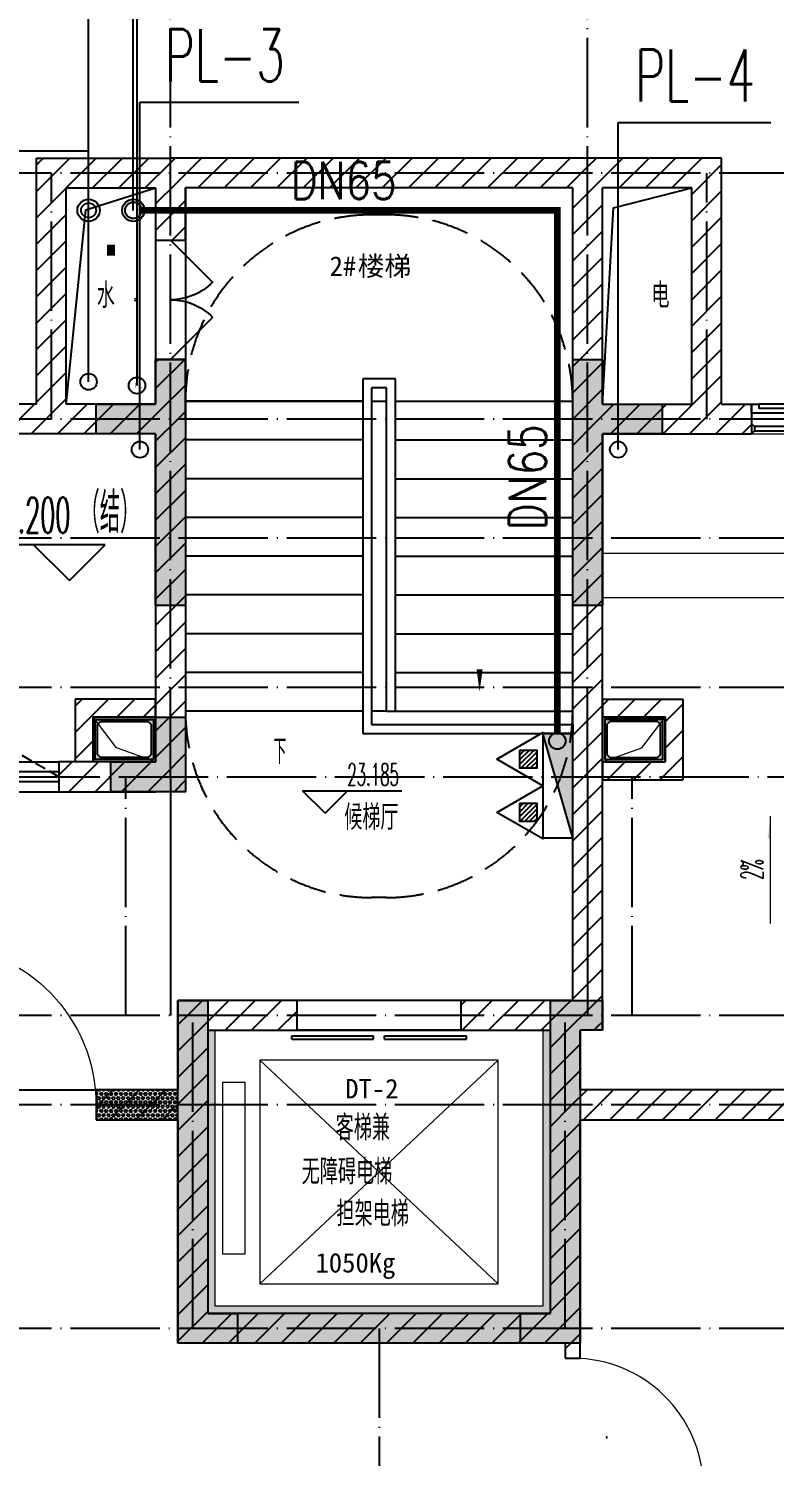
# Model space of a CAD drawing. Extents: x 27938 to 1507990, y 110129 to 923079.
# Drawn here: x 863063 to 868071, y 288152 to 297730 of the extents above; entities that cross this region are included whole.
import ezdxf

# ---------------------------------------------------------------- set-up
doc = ezdxf.new("R2010")
doc.units = 0
doc.header["$LTSCALE"] = 1000
doc.header["$MEASUREMENT"] = 0
doc.linetypes.add('DASH', pattern=[0.35, 0.25, -0.1])
doc.linetypes.add('DOTE', pattern=[2.42, 2, -0.2, 0.02, -0.2])
for name, color, linetype in [('----建筑底图', 8, 'Continuous'), ('3-栏杆1', 135, 'Continuous'), ('COLU', 7, 'Continuous'), ('COLUMN', 9, 'Continuous'), ('DIM_ELEV', 3, 'Continuous'), ('DIM_SYMB', 3, 'Continuous'), ('DIM_不分区消火栓', 1, 'Continuous'), ('DIM_管井排水', 5, 'Continuous'), ('DIM_给水', 3, 'Continuous'), ('DIM_餐饮排水', 31, 'Continuous'), ('DOTE', 1, 'Continuous'), ('EQUIP_消火栓', 7, 'Continuous'), ('EQUIP_消防', 7, 'Continuous'), ('LVTRY', 6, 'Continuous'), ('PIPE-不分区消火栓', 1, 'TG_X'), ('PIPE-不分区给水', 3, 'J'), ('PUB_HATCH', 8, 'Continuous'), ('PUB_TEXT', 4, 'Continuous'), ('S-砼墙填充', 251, 'Continuous'), ('STAIR', 2, 'Continuous'), ('TEXT_不分区消火栓', 7, 'Continuous'), ('VPIPE-不分区消火栓', 1, 'Continuous'), ('VPIPE-废水', 31, 'Continuous'), ('VPIPE-消防', 1, 'X1'), ('VPIPE-管井排水', 210, 'GF'), ('VPIPE-给水', 3, 'J1'), ('VPIPE-给水中', 72, 'J2'), ('VPIPE-餐饮排水', 41, 'P'), ('WALL', 9, 'Continuous'), ('WINDOW', 4, 'Continuous'), ('WINDOW_TEXT', 7, 'Continuous'), ('保温', 6, 'Continuous'), ('看线', 251, 'Continuous'), ('铝合金', 144, 'Continuous')]:
    doc.layers.add(name, color=color, linetype=linetype)
for name, color, linetype, lineweight in [('3.5方案汇报，与郭总、侯月琴确定户型_t8$0$STAIR', 2, 'Continuous', 18), ('填充', 251, 'Continuous', 5), ('平面-排水沟', 86, 'Continuous', 15), ('平面-看线', 45, 'Continuous', 15), ('立面-洞口示意', 152, 'Continuous', 13)]:
    doc.layers.add(name, color=color, linetype=linetype, lineweight=lineweight)
doc.styles.add('_TCH_DIM', font='SIMPLEX.shx', dxfattribs={"width": 0.7, "bigfont": 'GBCBIG.shx'})
doc.styles.add('_TCH_WINDOW', font='SIMPLEX.shx', dxfattribs={"width": 0.7, "height": 3.5, "bigfont": 'GBCBIG.shx'})
doc.styles.add('_TWT_PIPEDN', font='SIMPLEX', dxfattribs={"width": 0.8, "height": 3.5, "bigfont": 'HZTXT'})
doc.styles.add('_TWT_SERIAL', font='SIMPLEX', dxfattribs={"width": 0.8, "height": 3.5, "bigfont": 'HZTXT'})
doc.styles.get("Standard").update_dxf_attribs({"font": 'gbenor.shx', "bigfont": 'gbcbig.shx'})
doc.styles.add('TG_LINETYPE', font='SIMPLEX', dxfattribs={"width": 0.8, "height": 3, "bigfont": 'HZTXT'})
doc.styles.add('黑体', font='simhei.ttf')
doc.linetypes.add('GF', pattern='A,3,-0.2,["GF",Standard,S=0.25,R=0,X=-0.1,Y=-0.115],-0.35', length=3.55)
doc.linetypes.add('J', pattern='A,3,-0.2,["J",Standard,S=0.25,R=0,X=-0.1,Y=-0.115],-0.2', length=3.4)
doc.linetypes.add('J1', pattern='A,3,-0.2,["J1",Standard,S=0.25,R=0,X=-0.1,Y=-0.115],-0.35', length=3.55)
doc.linetypes.add('J2', pattern='A,3,-0.2,["J2",Standard,S=0.25,R=0,X=-0.1,Y=-0.115],-0.35', length=3.55)
doc.linetypes.add('P', pattern='A,3,-0.2,["P",Standard,S=0.25,R=0,X=-0.1,Y=-0.115],-0.2', length=3.4)
doc.linetypes.add('TG_X', pattern='A,2,-0.229,["X",TG_LINETYPE,S=0.1,R=0,X=-0.229,Y=-0.15],0', length=2.229)
doc.linetypes.add('X1', pattern='A,3,-0.2,["X1",Standard,S=0.25,R=0,X=-0.1,Y=-0.115],-0.35', length=3.55)
pattern_1 = [(90, (0, 0), (-16.49778, 1e-15), [9.525, -19.05]), (210, (0, 0), (8.24889, -14.2874966), [9.525, -19.05]), (150, (6e-16, 9.525), (-8.24889, -14.2874966), [9.525, -19.05])]
pattern_2 = [(45, (0, 89.76), (-88.38838, 88.38838), [])]

# ---------------------------------------------------------------- blocks, each defined once
blk = doc.blocks.new('GDGDGRD')
at = {"layer": 'PUB_HATCH'}
for points in [[(431616.6, 297415.4), (431616.6, 296265.4), (431816.6, 296265.4), (431816.6, 297915.4), (431616.6, 297915.4), (431616.6, 297615.4), (431216.6, 297615.4), (431216.6, 297415.4)], [(434616.6, 297415.4), (435016.6, 297415.4), (435016.6, 297615.4), (434616.6, 297615.4), (434616.6, 297915.4), (434416.6, 297915.4), (434416.6, 296265.4), (434616.6, 296265.4)], [(431966.6, 293615.4), (431616.6, 293615.4), (431616.6, 293415.4), (431766.6, 293415.4), (431766.6, 291315.4), (432166.6, 291315.4), (432166.6, 291515.4), (431966.6, 291515.4)], [(434266.6, 293615.4), (434266.6, 291515.4), (434066.6, 291515.4), (434066.6, 291315.4), (434466.6, 291315.4), (434466.6, 293415.4), (434466.6, 293415.4), (434466.6, 293615.4)]]:
    blk.add_hatch(color=256, dxfattribs=at).paths.add_polyline_path(points)
at = {"layer": 'S-砼墙填充'}
h = blk.add_hatch(color=256, dxfattribs=at)
h.dxf.hatch_style = 1
h.paths.add_polyline_path([(434916.6, 295015.6), (434916.6, 295215.6), (434616.6, 295215.6), (434616.6, 295515.6), (434416.6, 295515.6), (434416.6, 295015.6)])
at = {"layer": 'COLU', "color": 6}
blk.add_lwpolyline([(434916.6, 295015.6), (434916.6, 295215.6), (434616.6, 295215.6), (434616.6, 295515.6), (434416.6, 295515.6), (434416.6, 295015.6)], close=True, dxfattribs=at)
at = {"layer": 'COLUMN', "color": 6}
for p, q in [((431816.6, 297915.4), (431616.6, 297915.4)), ((431616.6, 297915.4), (431616.6, 297615.4)), ((431816.6, 296265.4), (431816.6, 297915.4)), ((434616.6, 297915.4), (434416.6, 297915.4)), ((434416.6, 297915.4), (434416.6, 296265.4)), ((434616.6, 297615.4), (434616.6, 297915.4)), ((431616.6, 297615.4), (431216.6, 297615.4)), ((431216.6, 297615.4), (431216.6, 297415.4)), ((435016.6, 297615.4), (434616.6, 297615.4)), ((435016.6, 297415.4), (435016.6, 297615.4)), ((431216.6, 297415.4), (431616.6, 297415.4)), ((431616.6, 297415.4), (431616.6, 296265.4)), ((434616.6, 297415.4), (435016.6, 297415.4)), ((434616.6, 296265.4), (434616.6, 297415.4)), ((431616.6, 296265.4), (431816.6, 296265.4)), ((434416.6, 296265.4), (434616.6, 296265.4)), ((431966.6, 293615.4), (431616.6, 293615.4)), ((431616.6, 293615.4), (431616.6, 293415.4)), ((431966.6, 291515.4), (431966.6, 293615.4)), ((434266.6, 293615.4), (434266.6, 291515.4)), ((434466.6, 293615.4), (434266.6, 293615.4)), ((434466.6, 293415.4), (434466.6, 293615.4)), ((431616.6, 293415.4), (431766.6, 293415.4)), ((431766.6, 293415.4), (431766.6, 291315.4)), ((434466.6, 291315.4), (434466.6, 293415.4)), ((434466.6, 293415.4), (434466.6, 293415.4)), ((432166.6, 291515.4), (431966.6, 291515.4)), ((432166.6, 291315.4), (432166.6, 291515.4)), ((434266.6, 291515.4), (434066.6, 291515.4)), ((434066.6, 291515.4), (434066.6, 291315.4)), ((431766.6, 291315.4), (432166.6, 291315.4)), ((434066.6, 291315.4), (434466.6, 291315.4))]:
    blk.add_line(p, q, dxfattribs=at)
blk = doc.blocks.new('VXVXVXDVXDVXVDX')
at = {"layer": '保温', "linetype": 'Continuous', "ltscale": 10}
h = blk.add_hatch(dxfattribs=at)
h.set_pattern_fill('HEX', color=251, scale=10, angle=90, style=0)
h.set_pattern_definition(pattern_1)
h.paths.add_polyline_path([(435016.6, 292815.4), (435016.6, 293015.4), (434466.6, 293015.4), (434466.6, 292815.4)])
h = blk.add_hatch(dxfattribs=at)
h.set_pattern_fill('HEX', color=251, scale=10, angle=90, style=0)
h.set_pattern_definition(pattern_1)
h.paths.add_polyline_path([(434066.6, 291315.4), (434066.6, 291515.4), (432166.6, 291515.4), (432166.6, 291315.4)])
blk = doc.blocks.new('$TwtSys$00000434')
for p, q in [((-0.5, 0.5), (-0.5, -0.5)), ((-0.5, -0.5), (0.5, 0.5)), ((0.5, 0.5), (-0.5, 0.5)), ((0.5, -0.5), (0.5, 0.5)), ((-0.5, -0.5), (0.5, -0.5))]:
    blk.add_line(p, q)
blk.add_solid([(0.5, -0.5), (0.5, 0.5), (-0.5, -0.5)])
blk = doc.blocks.new('$TwtSys$00000546')
h = blk.add_hatch()
h.set_pattern_fill('ANSI31', color=1, scale=200, style=0)
h.set_pattern_definition([(45, (-38543.802, -6670.83), (-17.67767, 17.67767), [])])
h.paths.add_polyline_path([(-65, 174), (65, 174), (65, 44), (-65, 44)])
at = {"color": 1}
for points in [[(0, 344), (-198, 0), (198, 0)], [(-65, 174), (65, 174), (65, 44), (-65, 44)]]:
    blk.add_lwpolyline(points, close=True, dxfattribs=at)
blk = doc.blocks.new('A$C1BAD4CCC')
at = {"layer": 'PUB_HATCH'}
blk.add_hatch(color=256, dxfattribs=at).paths.add_polyline_path([(15, -15), (15, -285), (155, -285), (155, -270), (50, -270), (30, -250), (30, -50), (50, -30), (370, -30), (390, -50), (390, -250), (370, -270), (265, -270), (265, -285), (405, -285), (405, -15)])
at = {"layer": 'LVTRY', "color": 1}
for p, q in [((155, -270), (155, -285)), ((265, -270), (265, -285))]:
    blk.add_line(p, q, dxfattribs=at)
for points in [[(420, 0), (0, 0), (0, -300), (420, -300)], [(405, -15), (15, -15), (15, -285), (405, -285)], [(50, -270), (370, -270), (390, -250), (390, -50), (370, -30), (50, -30), (30, -50), (30, -250), (50, -270)]]:
    blk.add_lwpolyline(points, close=True, dxfattribs=at)
at = {"layer": '立面-洞口示意'}
blk.add_lwpolyline([(420, 0), (156.4, -93.9), (0, -300)], dxfattribs=at)
blk = doc.blocks.new('$DorLib2D$00000001')
at = {"color": 0}
for p, q in [((0.45, 0.975), (0.5, 0.975)), ((0.45, 0), (0.45, 0.975)), ((0.5, 0), (0.5, 0.975)), ((0.5, 0), (0.45, 0))]:
    blk.add_line(p, q, dxfattribs=at)
at = {"color": 0, "lineweight": 13}
blk.add_arc((0.475, 0), 0.975, 91.46928, 180, dxfattribs=at)
blk = doc.blocks.new('$WINLIB2D$00000001')
at = {"color": 0}
for points in [[(-0.5, 0.5), (-0.5, -0.5)], [(-0.5, 0.5), (0.5, 0.5)], [(0.5, -0.5), (0.5, 0.5)], [(0.5, 0.167), (-0.5, 0.167)], [(0.5, -0.167), (-0.5, -0.167)], [(-0.5, -0.5), (0.5, -0.5)]]:
    blk.add_lwpolyline(points, dxfattribs=at)
blk = doc.blocks.new('$DORLIB2D$00000127')
at = {"color": 0}
for points in [[(-0.5333, 0.7949), (-0.5333, 0.6904)], [(-0.0333, 0.7949), (-0.5333, 0.7949)], [(-0.0333, 0.7949), (-0.0333, 0.6904)], [(0.5333, 0.7949), (0.0333, 0.7949)], [(0.0333, 0.7949), (0.0333, 0.6904)], [(0.5333, 0.7949), (0.5333, 0.6904)], [(-0.0333, 0.6904), (-0.5333, 0.6904)], [(0.5333, 0.6904), (0.0333, 0.6904)], [(0.5, 0.5), (-0.5, 0.5)]]:
    blk.add_lwpolyline(points, dxfattribs=at)
blk = doc.blocks.new('$DorLib2D$00000116')
at = {"color": 0}
for p, q in [((-0.5, 0), (-0.146, 0.354)), ((0.5, 0), (0.146, 0.354))]:
    blk.add_line(p, q, dxfattribs=at)
for centre, start, end in [((-0.5, 0), 0, 45), ((0.5, 0), 135, 180)]:
    blk.add_arc(centre, 0.5, start, end, dxfattribs=at)
blk = doc.blocks.new('A$C1B43746D')
at = {"layer": 'PUB_HATCH'}
h = blk.add_hatch(dxfattribs=at)
h.set_pattern_fill('普通砖', color=256, scale=50, style=0)
h.set_pattern_definition(pattern_2)
h.paths.add_polyline_path([(49502.5, -16549.8), (49702.5, -16749.8), (50302.5, -16749.8), (50402.5, -16683.1), (50402.5, -16549.8)])
h = blk.add_hatch(dxfattribs=at)
h.set_pattern_fill('普通砖', color=256, scale=50, style=0)
h.set_pattern_definition(pattern_2)
h.paths.add_polyline_path([(49602.5, -18266.5), (49702.5, -18199.8), (49702.5, -16749.8), (49502.5, -16549.8), (49502.5, -18199.8)])
h = blk.add_hatch(dxfattribs=at)
h.set_pattern_fill('普通砖', color=256, scale=50, style=0)
h.set_pattern_definition(pattern_2)
h.paths.add_polyline_path([(53202.5, -16683.1), (53202.5, -16549.8), (50402.5, -16549.8), (50402.5, -16683.1), (50502.5, -16749.8), (53102.5, -16749.8)])
h = blk.add_hatch(dxfattribs=at)
h.set_pattern_fill('普通砖', color=256, scale=50, style=0)
h.set_pattern_definition(pattern_2)
h.paths.add_polyline_path([(53902.5, -16749.8), (54102.5, -16549.8), (53202.5, -16549.8), (53202.5, -16683.1), (53302.5, -16749.8)])
h = blk.add_hatch(dxfattribs=at)
h.set_pattern_fill('普通砖', color=256, scale=50, style=0)
h.set_pattern_definition(pattern_2)
h.paths.add_polyline_path([(54002.5, -18266.5), (54102.5, -18199.8), (54102.5, -16549.8), (53902.5, -16749.8), (53902.5, -18199.8)])
h = blk.add_hatch(dxfattribs=at)
h.set_pattern_fill('普通砖', color=256, scale=50, style=0)
h.set_pattern_definition(pattern_2)
h.paths.add_polyline_path([(50302.5, -16749.8), (50302.5, -17099.6), (50502.5, -17099.6), (50502.5, -16749.8), (50402.5, -16683.1)])
h = blk.add_hatch(dxfattribs=at)
h.set_pattern_fill('普通砖', color=256, scale=50, style=0)
h.set_pattern_definition(pattern_2)
h.paths.add_polyline_path([(53235.8, -18299.8), (53302.5, -18199.8), (53302.5, -16749.8), (53202.5, -16683.1), (53102.5, -16749.8), (53102.5, -18299.8)])
h = blk.add_hatch(dxfattribs=at)
h.set_pattern_fill('普通砖', color=256, scale=50, style=0)
h.set_pattern_definition(pattern_2)
h.paths.add_polyline_path([(50502.5, -18299.8), (50502.5, -17899.6), (50302.5, -17899.6), (50302.5, -18199.8), (50369.1, -18299.8)])
h = blk.add_hatch(dxfattribs=at)
h.set_pattern_fill('普通砖', color=256, scale=50, style=0)
h.set_pattern_definition(pattern_2)
h.paths.add_polyline_path([(49602.5, -18266.5), (49502.5, -18199.8), (49302.5, -18199.8), (49302.5, -18399.8), (49602.5, -18399.8)])
h = blk.add_hatch(dxfattribs=at)
h.set_pattern_fill('普通砖', color=256, scale=50, style=0)
h.set_pattern_definition(pattern_2)
h.paths.add_polyline_path([(50369.1, -18299.8), (50302.5, -18199.8), (49702.5, -18199.8), (49602.5, -18266.5), (49602.5, -18399.8), (50302.5, -18399.8)])
h = blk.add_hatch(dxfattribs=at)
h.set_pattern_fill('普通砖', color=256, scale=50, style=0)
h.set_pattern_definition(pattern_2)
h.paths.add_polyline_path([(53235.8, -18299.8), (53302.5, -18399.8), (54002.5, -18399.8), (54002.5, -18266.5), (53902.5, -18199.8), (53302.5, -18199.8)])
h = blk.add_hatch(dxfattribs=at)
h.set_pattern_fill('普通砖', color=256, scale=50, style=0)
h.set_pattern_definition(pattern_2)
h.paths.add_polyline_path([(54002.5, -18266.5), (54002.5, -18399.8), (54302.5, -18399.8), (54302.5, -18199.8), (54102.5, -18199.8)])
h = blk.add_hatch(dxfattribs=at)
h.set_pattern_fill('普通砖', color=256, scale=50, style=0)
h.set_pattern_definition(pattern_2)
h.paths.add_polyline_path([(50369.1, -18299.8), (50302.5, -18399.8), (50302.5, -20599.5), (50369.1, -20699.5), (50502.5, -20699.5), (50502.5, -18299.8)])
h = blk.add_hatch(dxfattribs=at)
h.set_pattern_fill('普通砖', color=256, scale=50, style=0)
h.set_pattern_definition(pattern_2)
h.paths.add_polyline_path([(53102.5, -22199.8), (53302.5, -22399.8), (53302.5, -18399.8), (53235.8, -18299.8), (53102.5, -18299.8)])
h = blk.add_hatch(dxfattribs=at)
h.set_pattern_fill('普通砖', color=256, scale=50, style=0)
h.set_pattern_definition(pattern_2)
h.paths.add_polyline_path([(49882.5, -20299.3), (49762.5, -20179.3), (49762.5, -20599.6), (49882.5, -20599.6)])
h = blk.add_hatch(dxfattribs=at)
h.set_pattern_fill('普通砖', color=256, scale=50, style=0)
h.set_pattern_definition(pattern_2)
h.paths.add_polyline_path([(50302.5, -20179.3), (49762.5, -20179.3), (49882.5, -20299.3), (50302.5, -20299.3)])
h = blk.add_hatch(dxfattribs=at)
h.set_pattern_fill('普通砖', color=256, scale=50, style=0)
h.set_pattern_definition(pattern_2)
h.paths.add_polyline_path([(53302.5, -20299.3), (53722.5, -20299.3), (53842.5, -20179.3), (53302.5, -20179.3)])
h = blk.add_hatch(dxfattribs=at)
h.set_pattern_fill('普通砖', color=256, scale=50, style=0)
h.set_pattern_definition(pattern_2)
h.paths.add_polyline_path([(53842.5, -20179.3), (53722.5, -20299.3), (53722.5, -20599.3), (53842.5, -20719.3)])
h = blk.add_hatch(dxfattribs=at)
h.set_pattern_fill('普通砖', color=256, scale=50, style=0)
h.set_pattern_definition(pattern_2)
h.paths.add_polyline_path([(50302.5, -20599.5), (49652.5, -20599.6), (49652.5, -20799.6), (50302.5, -20799.5), (50369.1, -20699.5)])
h = blk.add_hatch(dxfattribs=at)
h.set_pattern_fill('普通砖', color=256, scale=50, style=0)
h.set_pattern_definition(pattern_2)
h.paths.add_polyline_path([(53302.5, -20719.3), (53842.5, -20719.3), (53722.5, -20599.3), (53302.5, -20599.3)])
h = blk.add_hatch(dxfattribs=at)
h.set_pattern_fill('普通砖', color=256, scale=50, style=0)
h.set_pattern_definition(pattern_2)
h.paths.add_polyline_path([(50369.1, -20699.5), (50302.5, -20799.5), (50302.5, -20799.5), (50502.5, -20799.5), (50502.5, -20699.5)])
h = blk.add_hatch(dxfattribs=at)
h.set_pattern_fill('普通砖', color=256, scale=50, style=0)
h.set_pattern_definition(pattern_2)
h.paths.add_polyline_path([(50652.5, -22399.8), (50452.5, -22199.8), (50452.5, -22799.8), (50519.1, -22899.8), (50652.5, -22899.8)])
h = blk.add_hatch(dxfattribs=at)
h.set_pattern_fill('普通砖', color=256, scale=50, style=0)
h.set_pattern_definition(pattern_2)
h.paths.add_polyline_path([(50652.5, -22399.8), (51252.5, -22399.8), (51252.5, -22199.8), (50452.5, -22199.8)])
h = blk.add_hatch(dxfattribs=at)
h.set_pattern_fill('普通砖', color=256, scale=50, style=0)
h.set_pattern_definition(pattern_2)
h.paths.add_polyline_path([(53052.5, -22199.8), (52352.5, -22199.8), (52352.5, -22399.8), (52952.5, -22399.8), (53052.5, -22333.1)])
h = blk.add_hatch(dxfattribs=at)
h.set_pattern_fill('普通砖', color=256, scale=50, style=0)
h.set_pattern_definition(pattern_2)
h.paths.add_polyline_path([(53302.5, -22399.8), (53102.5, -22199.8), (53052.5, -22199.8), (53052.5, -22333.1), (53152.5, -22399.8)])
h = blk.add_hatch(dxfattribs=at)
h.set_pattern_fill('普通砖', color=256, scale=50, style=0)
h.set_pattern_definition(pattern_2)
h.paths.add_polyline_path([(53085.8, -22899.8), (53152.5, -22799.8), (53152.5, -22399.8), (53052.5, -22333.1), (52952.5, -22399.8), (52952.5, -22899.8)])
h = blk.add_hatch(dxfattribs=at)
h.set_pattern_fill('普通砖', color=256, scale=50, style=0)
h.set_pattern_definition(pattern_2)
h.paths.add_polyline_path([(50452.5, -22799.8), (49902.5, -22799.8), (49902.5, -22999.8), (50452.5, -22999.8), (50519.1, -22899.8)])
h = blk.add_hatch(dxfattribs=at)
h.set_pattern_fill('普通砖', color=256, scale=50, style=0)
h.set_pattern_definition(pattern_2)
h.paths.add_polyline_path([(53152.5, -22999.8), (55102.5, -22999.8), (55102.5, -22799.8), (53152.5, -22799.8), (53085.8, -22899.8)])
h = blk.add_hatch(dxfattribs=at)
h.set_pattern_fill('普通砖', color=256, scale=50, style=0)
h.set_pattern_definition(pattern_2)
h.paths.add_polyline_path([(50519.1, -22899.8), (50452.5, -22999.8), (50452.5, -24499.8), (50652.5, -24299.8), (50652.5, -22899.8)])
h = blk.add_hatch(dxfattribs=at)
h.set_pattern_fill('普通砖', color=256, scale=50, style=0)
h.set_pattern_definition(pattern_2)
h.paths.add_polyline_path([(53077.5, -24399.8), (53152.5, -24399.8), (53152.5, -22999.8), (53085.8, -22899.8), (52952.5, -22899.8), (52952.5, -24299.8)])
h = blk.add_hatch(dxfattribs=at)
h.set_pattern_fill('普通砖', color=256, scale=50, style=0)
h.set_pattern_definition(pattern_2)
h.paths.add_polyline_path([(53077.5, -24399.8), (52952.5, -24299.8), (50652.5, -24299.8), (50452.5, -24499.8), (53052.5, -24499.8)])
h = blk.add_hatch(dxfattribs=at)
h.set_pattern_fill('普通砖', color=256, scale=50, style=0)
h.set_pattern_definition(pattern_2)
h.paths.add_polyline_path([(53052.5, -24499.8), (53052.5, -24599.8), (53152.5, -24599.8), (53152.5, -24399.8), (53077.5, -24399.8)])
at = {"layer": '填充'}
h = blk.add_hatch(dxfattribs=at)
h.set_pattern_fill('隔热材料02', color=8, scale=100, style=0)
h.set_pattern_definition([(0, (-1147405.93, -633038.43), (0, 50), []), (0, (-1147405.93, -633021.764), (0, 50), []), (270, (-1147362.19, -633013.133), (50, -9e-15), [5.01775, -44.98225]), (270, (-1147399.65, -633013.133), (50, -9e-15), [5.01775, -44.98225]), (90, (-1147374.137, -633047.06), (-50, 3e-15), [5.01775, -44.98225]), (90, (-1147387.7, -633047.06), (-50, 3e-15), [5.01775, -44.98225]), (180, (-1147355.907, -633055.1), (-6e-15, -50), [50.02425, 0.02425]), (135, (-1147369.864, -633052.59), (3e-15, 49.99987405), [4.268, -66.44275]), (116.56505, (-1147322.882, -633049.57), (0.00011283, 49.99993342), [2.805, -108.9985]), (116.56505, (-1147372.882, -633049.57), (0.00011283, 49.99993342), [2.805, -108.9985]), (153.43495, (-1147314.847, -633055.098), (-0.0001128, 49.9999334), [5.61, -106.1935]), (153.43495, (-1147364.847, -633055.098), (-0.0001128, 49.9999334), [5.61, -106.1935]), (63.43495, (-1147324.137, -633042.044), (-0.00011283, 49.99993342), [26.714, -85.0895]), (63.43495, (-1147374.137, -633042.044), (-0.00011283, 49.99993342), [26.714, -85.0895]), (116.56505, (-1147312.19, -633013.133), (0.00011283, 49.99993342), [2.805, -108.9985]), (116.56505, (-1147362.19, -633013.133), (0.00011283, 49.99993342), [2.805, -108.9985]), (135, (-1147363.444, -633010.624), (3e-15, 49.99987405), [4.268, -66.44275]), (153.43495, (-1147316.462, -633007.606), (-0.0001128, 49.9999334), [5.61, -106.1935]), (153.43495, (-1147366.462, -633007.606), (-0.0001128, 49.9999334), [5.61, -106.1935]), (45, (-1147398.394, -633010.624), (0, 49.99987405), [4.268, -66.44275]), (63.43495, (-1147349.649, -633013.133), (-0.00011283, 49.99993342), [2.805, -108.9985]), (63.43495, (-1147399.649, -633013.133), (-0.00011283, 49.99993342), [2.805, -108.9985]), (26.56505, (-1147345.376, -633007.606), (0.0001128, 49.9999334), [5.61, -106.1935]), (26.56505, (-1147395.376, -633007.606), (0.0001128, 49.9999334), [5.61, -106.1935]), (116.56505, (-1147337.702, -633042.044), (0.00011283, 49.99993342), [26.714, -85.0895]), (116.56505, (-1147387.702, -633042.044), (0.00011283, 49.99993342), [26.714, -85.0895]), (45, (-1147391.974, -633052.59), (0, 49.99987405), [4.268, -66.44275]), (63.43495, (-1147338.956, -633049.57), (-0.00011283, 49.99993342), [2.805, -108.9985]), (63.43495, (-1147388.956, -633049.57), (-0.00011283, 49.99993342), [2.805, -108.9985]), (26.56505, (-1147346.99, -633055.098), (0.0001128, 49.9999334), [5.61, -106.1935]), (26.56505, (-1147396.99, -633055.098), (0.0001128, 49.9999334), [5.61, -106.1935])])
h.paths.add_polyline_path([(50702.5, -22399.8), (50652.5, -22399.8), (50652.5, -24299.8), (52952.5, -24299.8), (52952.5, -22399.8), (52902.5, -22399.8), (52902.5, -24249.8), (50702.5, -24249.8)])
at = {"layer": '平面-排水沟'}
blk.add_hatch(color=8, dxfattribs=at).paths.add_polyline_path([(54430.5, -20964.1), (54430.5, -21114.1), (54410.5, -21114.1)])
at = {"layer": '3-栏杆1', "color": 8}
for p, q in [((54322.7, -18350.7), (54302.4, -18332.9)), ((54302.4, -18332.9), (54322.7, -18350.7)), ((54302.4, -18399.8), (54322.7, -18380)), ((55482.2, -18350.7), (54322.7, -18350.7)), ((54322.7, -18350.7), (54322.7, -18380)), ((54322.7, -18380), (55482.2, -18380))]:
    blk.add_line(p, q, dxfattribs=at)
at = {"layer": '3.5方案汇报，与郭总、侯月琴确定户型_t8$0$STAIR', "color": 8}
for p, q in [((51002.5, -22599.8), (52602.5, -24099.8)), ((52602.5, -22599.8), (51002.5, -24099.8))]:
    blk.add_line(p, q, dxfattribs=at)
for points in [[(52602.5, -24099.8), (52602.5, -22599.8), (51002.5, -22599.8), (51002.5, -24099.8)], [(50902.5, -23899.8), (50902.5, -22749.8), (50752.5, -22749.8), (50752.5, -23899.8)]]:
    blk.add_lwpolyline(points, close=True, dxfattribs=at)
at = {"layer": 'DIM_ELEV', "color": 8}
for p, q in [((49963.6, -19143.1), (49071.3, -19143.1)), ((49723.6, -19383.1), (49483.6, -19143.1)), ((49723.6, -19383.1), (49963.6, -19143.1)), ((51439.6, -20943.7), (51289.6, -20793.7)), ((51289.6, -20793.7), (51954.5, -20793.7)), ((51439.6, -20943.7), (51589.6, -20793.7))]:
    blk.add_line(p, q, dxfattribs=at)
at = {"layer": 'DIM_SYMB', "color": 8}
blk.add_lwpolyline([(51127.5, -20389.8, 0, 0, 0), (51127.5, -17464.8, 0, 0, 0), (52477.5, -17464.8, 0, 0, 0), (52477.5, -20129.8, 0, 40, 0), (52477.5, -19979.8, 0, 0, 0)], format="xyseb", dxfattribs=at)
at = {"layer": 'DOTE', "color": 169, "linetype": 'DOTE', "ltscale": 0.3}
for p, q in [((50402.5, -20699.5), (50402.5, -14649.8)), ((53202.5, -20699.5), (53202.5, -14649.8)), ((66302.5, -16649.8), (12302.5, -16649.8)), ((49602.5, -18299.8), (49602.5, -16649.8)), ((54002.5, -18299.8), (54002.5, -16649.8)), ((66302.5, -18299.8), (12302.5, -18299.8)), ((66302.5, -19099.8), (12302.5, -19099.8)), ((66302.5, -20099.8), (12302.5, -20099.8)), ((12302.5, -20699.5), (66302.5, -20699.5)), ((50102.5, -22299.8), (50102.5, -20699.8)), ((53502.5, -22299.8), (53502.5, -20699.8)), ((66302.5, -22299.8), (12302.5, -22299.8)), ((50552.5, -24399.8), (50552.5, -22299.8)), ((53052.5, -24399.8), (53052.5, -22299.8)), ((66302.5, -22899.8), (12302.5, -22899.8)), ((66302.5, -24399.8), (12302.5, -24399.8)), ((51802.5, -24399.8), (51802.5, -31199.8))]:
    blk.add_line(p, q, dxfattribs=at)
at = {"layer": 'DOTE', "color": 169, "ltscale": 0.2}
for p, q in [((50402.5, -20699.5), (50402.5, -22299.8)), ((53202.5, -20699.5), (53202.5, -22299.8))]:
    blk.add_line(p, q, dxfattribs=at)
at = {"layer": 'STAIR', "color": 8}
for p, q in [((53102.5, -16749.8), (50502.5, -16749.8)), ((50502.5, -16749.8), (50502.5, -18179.8)), ((53102.5, -18179.8), (53102.5, -16749.8)), ((51912.5, -18029.8), (51692.5, -18029.8)), ((51692.5, -18029.8), (51692.5, -20409.8)), ((51852.5, -18089.8), (51752.5, -18089.8)), ((51752.5, -18089.8), (51752.5, -20349.8)), ((51852.5, -20259.8), (51852.5, -18089.8)), ((51912.5, -20259.8), (51912.5, -18029.8)), ((50502.5, -18179.8), (50502.5, -20259.8)), ((51692.5, -18179.8), (50502.5, -18179.8)), ((50502.5, -18179.8), (51692.5, -18179.8)), ((51752.5, -18179.8), (51752.5, -20259.8)), ((51752.5, -18179.8), (51852.5, -18179.8)), ((51852.5, -20259.8), (51852.5, -18179.8)), ((51912.5, -18179.8), (53102.5, -18179.8)), ((51912.5, -18179.8), (53102.5, -18179.8)), ((53102.5, -20259.8), (53102.5, -18179.8)), ((51692.5, -18439.8), (50502.5, -18439.8)), ((51912.5, -18439.8), (53102.5, -18439.8)), ((51692.5, -18699.8), (50502.5, -18699.8)), ((51912.5, -18699.8), (53102.5, -18699.8)), ((51692.5, -18959.8), (50502.5, -18959.8)), ((51912.5, -18959.8), (53102.5, -18959.8)), ((51692.5, -19219.8), (50502.5, -19219.8)), ((51912.5, -19219.8), (53102.5, -19219.8)), ((51692.5, -19479.8), (50502.5, -19479.8)), ((51912.5, -19479.8), (53102.5, -19479.8)), ((51692.5, -19739.8), (50502.5, -19739.8)), ((51912.5, -19739.8), (53102.5, -19739.8)), ((51692.5, -19999.8), (50502.5, -19999.8)), ((51912.5, -19999.8), (53102.5, -19999.8)), ((51692.5, -20259.8), (50502.5, -20259.8)), ((51852.5, -20259.8), (51752.5, -20259.8)), ((51852.5, -20259.8), (51912.5, -20259.8)), ((51852.5, -20259.8), (51912.5, -20259.8)), ((51912.5, -20259.8), (53102.5, -20259.8)), ((51752.5, -20349.8), (53102.5, -20349.8)), ((53102.5, -20349.8), (53102.5, -20409.8)), ((51692.5, -20409.8), (53102.5, -20409.8))]:
    blk.add_line(p, q, dxfattribs=at)
at = {"layer": 'STAIR', "color": 8, "linetype": 'DASH'}
for points in [[(53102.5, -18179.8, 0.414214), (51852.5, -16929.8), (51752.5, -16929.8, 0.414214), (50502.5, -18179.8)], [(53102.5, -20259.8, -0.414214), (51852.5, -21509.8), (51752.5, -21509.8, -0.414214), (50502.5, -20259.8)]]:
    blk.add_lwpolyline(points, format="xyb", dxfattribs=at)
at = {"layer": 'VPIPE-废水', "color": 8}
blk.add_circle((50177.5, -18074.8), 55, dxfattribs=at)
at = {"layer": 'VPIPE-消防', "color": 8, "linetype": 'Continuous'}
blk.add_circle((50152.5, -16899.8), 75, dxfattribs=at)
at = {"layer": 'VPIPE-给水', "color": 8, "linetype": 'Continuous'}
blk.add_circle((49852.5, -16899.8), 75, dxfattribs=at)
at = {"layer": 'WALL', "color": 8}
for p, q in [((49502.5, -16549.8), (50402.5, -16549.8)), ((49502.5, -18199.8), (49502.5, -16549.8)), ((53202.5, -16549.8), (50402.5, -16549.8)), ((54102.5, -16549.8), (53202.5, -16549.8)), ((54102.5, -18199.8), (54102.5, -16549.8)), ((49702.5, -16749.8), (50302.5, -16749.8)), ((49702.5, -18199.8), (49702.5, -16749.8)), ((50302.5, -16749.8), (50302.5, -17099.6)), ((53102.5, -16749.8), (50502.5, -16749.8)), ((50502.5, -17099.6), (50502.5, -16749.8)), ((53102.5, -18299.8), (53102.5, -16749.8)), ((53902.5, -16749.8), (53302.5, -16749.8)), ((53302.5, -18199.8), (53302.5, -16749.8)), ((53902.5, -18199.8), (53902.5, -16749.8)), ((50302.5, -17099.6), (50502.5, -17099.6)), ((50502.5, -17899.6), (50302.5, -17899.6)), ((50302.5, -17899.6), (50302.5, -18199.8)), ((50502.5, -18299.8), (50502.5, -17899.6)), ((49502.5, -18199.8), (49302.5, -18199.8)), ((50302.5, -18199.8), (49702.5, -18199.8)), ((53302.5, -18199.8), (53902.5, -18199.8)), ((54102.5, -18199.8), (54302.5, -18199.8)), ((54302.5, -18199.8), (54302.5, -18399.8)), ((50502.5, -18299.8), (50502.5, -20699.5)), ((53102.5, -22199.8), (53102.5, -18299.8)), ((49602.5, -18399.8), (49302.5, -18399.8)), ((50302.5, -18399.8), (49602.5, -18399.8)), ((50302.5, -18399.8), (50302.5, -20599.5)), ((53302.5, -18399.8), (54002.5, -18399.8)), ((53302.5, -22399.8), (53302.5, -18399.8)), ((54002.5, -18399.8), (54302.5, -18399.8)), ((49762.5, -20179.3), (49762.5, -20599.6)), ((50302.5, -20179.3), (49762.5, -20179.3)), ((50302.5, -20299.3), (50302.5, -20179.3)), ((53302.5, -20179.3), (53842.5, -20179.3)), ((53302.5, -20179.3), (53302.5, -20299.3)), ((53842.5, -20179.3), (53842.5, -20719.3)), ((49882.5, -20299.3), (49882.5, -20599.6)), ((50302.5, -20299.3), (49882.5, -20299.3)), ((53302.5, -20299.3), (53722.5, -20299.3)), ((53722.5, -20299.3), (53722.5, -20599.3)), ((50302.5, -20599.5), (49652.5, -20599.6)), ((49652.5, -20599.6), (49652.5, -20799.6)), ((49882.5, -20599.6), (49762.5, -20599.6)), ((53302.5, -20599.3), (53722.5, -20599.3)), ((53302.5, -20599.3), (53302.5, -20719.3)), ((50502.5, -20699.5), (50502.5, -20799.5)), ((53302.5, -20719.3), (53842.5, -20719.3)), ((49652.5, -20799.6), (50302.5, -20799.5)), ((50302.5, -20799.5), (50302.5, -20799.5)), ((50502.5, -20799.5), (50302.5, -20799.5)), ((50452.5, -22199.8), (50452.5, -22799.8)), ((51252.5, -22199.8), (50452.5, -22199.8)), ((51252.5, -22399.8), (51252.5, -22199.8)), ((53052.5, -22199.8), (52352.5, -22199.8)), ((52352.5, -22199.8), (52352.5, -22399.8)), ((53102.5, -22199.8), (53052.5, -22199.8)), ((50652.5, -22399.8), (50652.5, -22899.8)), ((50652.5, -22399.8), (51252.5, -22399.8)), ((52352.5, -22399.8), (52952.5, -22399.8)), ((52952.5, -22899.8), (52952.5, -22399.8)), ((53302.5, -22399.8), (53152.5, -22399.8)), ((53152.5, -22799.8), (53152.5, -22399.8)), ((50452.5, -22799.8), (49902.5, -22799.8)), ((49902.5, -22799.8), (49902.5, -22999.8)), ((55102.5, -22799.8), (53152.5, -22799.8)), ((50652.5, -22899.8), (50652.5, -24299.8)), ((52952.5, -24299.8), (52952.5, -22899.8)), ((49902.5, -22999.8), (50452.5, -22999.8)), ((50452.5, -22999.8), (50452.5, -24499.8)), ((53152.5, -24399.8), (53152.5, -22999.8)), ((53152.5, -22999.8), (55102.5, -22999.8)), ((52952.5, -24299.8), (50652.5, -24299.8)), ((53152.5, -24599.8), (53152.5, -24399.8)), ((53052.5, -24499.8), (50452.5, -24499.8)), ((53052.5, -24499.8), (53052.5, -24599.8)), ((53052.5, -24599.8), (53152.5, -24599.8))]:
    blk.add_line(p, q, dxfattribs=at)
at = {"layer": 'WINDOW'}
for p, q in [((50302.5, -17099.6), (50302.5, -17899.6)), ((50502.5, -17099.6), (50502.5, -17899.6))]:
    blk.add_line(p, q, dxfattribs=at)
at = {"layer": 'WINDOW', "color": 8}
for p, q in [((52352.5, -22199.8), (51252.5, -22199.8)), ((52352.5, -22399.8), (51252.5, -22399.8)), ((48802.5, -22799.8), (49902.5, -22799.8))]:
    blk.add_line(p, q, dxfattribs=at)
at = {"layer": 'WINDOW', "color": 8, "linetype": 'DASH', "ltscale": 0.3}
blk.add_lwpolyline([(49652.7, -20699.7), (49046.2, -20349.8, 0.131526), (48952.5, -20699.5)], format="xyb", dxfattribs=at)
at = {"layer": '填充', "color": 8}
blk.add_lwpolyline([(50702.5, -22399.8), (50652.5, -22399.8), (50652.5, -24299.8), (52952.5, -24299.8), (52952.5, -22399.8), (52902.5, -22399.8), (52902.5, -24249.8), (50702.5, -24249.8)], close=True, dxfattribs=at)
at = {"layer": '平面-排水沟', "color": 8}
blk.add_line((53302.5, -19199.8), (56002.5, -19199.8), dxfattribs=at)
for points in [[(64202.5, -20499.8), (62102.5, -20499.8), (62102.5, -19499.8), (53302.5, -19499.8)], [(54430.5, -21684.1), (54430.5, -20964.1)]]:
    blk.add_lwpolyline(points, dxfattribs=at)
at = {"layer": '平面-看线', "color": 8}
blk.add_line((54302.5, -18399.8), (55502.5, -18399.8), dxfattribs=at)
at = {"layer": '看线', "color": 8, "ltscale": 0.5}
for points in [[(49702.4, -18199.8), (49833.4, -16895.7), (50302.5, -16749.8)], [(53302.5, -18199.8), (53377.4, -16882.7), (53902.5, -16749.8)]]:
    blk.add_lwpolyline(points, dxfattribs=at)
at = {"layer": '铝合金', "color": 8}
for points in [[(54332.5, -18259.8), (54302.5, -18259.8), (54302.5, -18199.8), (54352.5, -18199.8), (54352.5, -18229.8)], [(54302.5, -18229.8), (54302.5, -18199.8), (54352.5, -18199.8), (54352.5, -18209.8), (54352.5, -18209.8), (54352.5, -18229.8)], [(55472.5, -18259.8), (54332.5, -18259.8)], [(55452.5, -18199.8), (54352.5, -18199.8)], [(55452.5, -18229.8), (54352.5, -18229.8)]]:
    blk.add_lwpolyline(points, dxfattribs=at)
at = {"color": 8, "xscale": -1}
for name in ['GDGDGRD', 'VXVXVXDVXDVXVDX']:
    blk.add_blockref(name, (484919, -315815.2), dxfattribs=at)
at = {"color": 8, "xscale": -1.000000000000001, "rotation": 179.9999988324671}
blk.add_blockref('A$C1BAD4CCC', (49882.5, -20599.3), dxfattribs=at)
at = {"color": 8, "rotation": 180}
blk.add_blockref('A$C1BAD4CCC', (53722.5, -20599.3), dxfattribs=at)
at = {"layer": 'EQUIP_消火栓', "color": 8, "xscale": 700, "yscale": 200, "zscale": 700, "rotation": 90}
blk.add_blockref('$TwtSys$00000434', (53002.5, -20759.8), dxfattribs=at)
at = {"layer": 'EQUIP_消防', "color": 8, "xscale": -0.9, "yscale": 0.9, "zscale": 0.9, "rotation": 90}
for p in [(52902.5, -20581.3), (52902.5, -20938.3)]:
    blk.add_blockref('$TwtSys$00000546', p, dxfattribs=at)
at = {"layer": 'WINDOW'}
ref = blk.add_blockref('$DorLib2D$00000116', (50402.5, -17499.6), dxfattribs=dict(at, xscale=-800, yscale=800, zscale=-800, rotation=269.9999899300592))
ref.add_attrib('A', 'BFM0818', (50167.1, -17506.2), dxfattribs={"layer": 'WINDOW_TEXT', "ltscale": 0.5, "height": 4.25, "rotation": 89.99999, "style": '_TCH_WINDOW', "width": 0.494118})
at = {"layer": 'WINDOW', "color": 8}
ref = blk.add_blockref('$WINLIB2D$00000001', (49302.5, -20699.7), dxfattribs=dict(at, xscale=-700.0000123986958, yscale=200, zscale=-700.0000123986958, rotation=180.0086025736121))
ref.add_attrib('A', 'C0717a', (49297, -20464.4), dxfattribs={"layer": 'WINDOW_TEXT', "color": 8, "ltscale": 0.5, "height": 4.25, "rotation": 0.0086, "style": '_TCH_WINDOW', "width": 0.494118})
ref = blk.add_blockref('$DorLib2D$00000001', (49352.5, -22899.8), dxfattribs=dict(at, xscale=-1100, yscale=1100, zscale=-1100, rotation=6.071509601039464e-10))
ref.add_attrib('A', 'YFDM1122', (49345, -23194.4), dxfattribs={"layer": 'WINDOW_TEXT', "color": 8, "ltscale": 0.5, "height": 4.25, "style": '_TCH_WINDOW', "width": 0.494118})
at = {"layer": 'WINDOW', "color": 8, "xscale": 1100, "yscale": 200, "zscale": 1100, "rotation": 180}
blk.add_blockref('$DORLIB2D$00000127', (51802.5, -22299.8), dxfattribs=at)
at = {"layer": 'WINDOW', "color": 8}
ref = blk.add_blockref('$DorLib2D$00000001', (53102.5, -25049.8), dxfattribs=dict(at, xscale=-900, yscale=-900, zscale=-900, rotation=90.00000000702411))
ref.add_attrib('A', 'M0922', (53332.8, -25136.1), dxfattribs={"layer": 'WINDOW_TEXT', "color": 8, "ltscale": 0.5, "height": 4.25, "rotation": 90, "style": '_TCH_WINDOW', "width": 0.494118})
at = {"layer": 'DIM_ELEV', "color": 8, "style": '_TCH_DIM'}
for s, height, width, p in [('（结）', 270.07, 0.7, (49791.5, -19063)), ('23.200', 238, 0.494118, (49175.5, -19063))]:
    blk.add_text(s, height=height, dxfattribs=dict(at, width=width)).set_placement(p)
at = {"layer": 'DIM_ELEV', "color": 7, "style": '_TCH_DIM', "width": 0.494118}
blk.add_text('23.185', height=148.75, dxfattribs=at).set_placement((51589.5, -20758.7))
at = {"layer": 'DIM_SYMB', "color": 7, "style": '_TCH_DIM', "width": 0.7}
blk.add_text('下', height=168.8, dxfattribs=at).set_placement((51094.2, -20614.9))
at = {"layer": 'PUB_TEXT', "color": 8, "style": '黑体'}
for s, p in [('2#', (51470.5, -17339.7)), ('楼梯', (51659.6, -17339.7)), ('DT-2', (51575.4, -22857.5)), ('1050Kg', (51375.7, -24025.2))]:
    blk.add_text(s, height=131.43, dxfattribs=at).set_placement(p)
at = {"layer": 'PUB_TEXT', "color": 8}
for s, height, p in [('水', 168.8, (49907.6, -17555)), ('电', 168.8, (53631.1, -17555)), ('FL', 35, (50161.4, -18092.3)), ('候梯厅', 168.79, (51568.7, -21055.4)), ('客梯兼', 168.79, (51511.6, -23137.7)), ('无障碍电梯', 168.79, (51283, -23433.5)), ('担架电梯', 168.79, (51517, -23715))]:
    blk.add_text(s, height=height, dxfattribs=at).set_placement(p)
at = {"layer": '平面-排水沟', "color": 7, "style": '_TCH_DIM', "width": 0.494118}
blk.add_text('2%', height=148.75, rotation=90.0006, dxfattribs=at).set_placement((54380.5, -21390.6))

msp = doc.modelspace()

# ---------------------------------------------------------------- block references
at = {"layer": '----建筑底图', "ltscale": 0.5}
msp.add_blockref('A$C1B43746D', (813614.1, 313410.2), dxfattribs=at)

# ---------------------------------------------------------------- next in the draw order: hatches: boundary and pattern name
at = {"layer": 'PIPE-不分区消火栓'}
for points in [[(866613.6, 296510.4), (866636.1, 296510.4), (866636.1, 296532.9)], [(866613.6, 296510.4), (866613.6, 296532.9), (866636.1, 296532.9)]]:
    msp.add_hatch(color=256, dxfattribs=at).paths.add_polyline_path(points)

# ---------------------------------------------------------------- next in the draw order: linework, layer by layer
at = {"layer": 'DIM_不分区消火栓'}
for p, q in [((863766.6, 296510.4), (863766.6, 298565.3)), ((863466.6, 296908.2), (862085.3, 296908.2)), ((863466.6, 295360.4), (863466.6, 296908.2))]:
    msp.add_line(p, q, dxfattribs=at)
at = {"layer": 'DIM_管井排水'}
msp.add_line((863791.6, 295335.4), (863791.6, 299097.1), dxfattribs=at)
at = {"layer": 'DIM_给水'}
msp.add_line((863466.6, 296510.4), (863466.6, 298033.8), dxfattribs=at)
at = {"layer": 'DIM_餐饮排水'}
for p, q in [((863811.4, 294905.4), (863811.4, 297235.1)), ((863811.4, 297235.1), (864879, 297235.1)), ((867021.8, 294905.4), (867021.8, 297100.4)), ((867021.8, 297100.4), (868047.9, 297100.4))]:
    msp.add_line(p, q, dxfattribs=at)
at = {"layer": 'PIPE-不分区消火栓', "ltscale": 0.5, "const_width": 45}
for points in [[(866613.6, 296510.4), (863821.6, 296510.4)], [(866613.6, 293005.7), (866613.6, 296510.4)]]:
    msp.add_lwpolyline(points, dxfattribs=at)
at = {"layer": 'PIPE-不分区给水', "ltscale": 0.5, "const_width": 55}
msp.add_lwpolyline([(863616.6, 296205.4), (863616.6, 296280.4)], dxfattribs=at)
at = {"layer": 'VPIPE-不分区消火栓'}
for centre in [(863766.6, 296510.4), (863466.6, 295360.4), (866613.6, 292950.7)]:
    msp.add_circle(centre, 55, dxfattribs=at)
at = {"layer": 'VPIPE-管井排水'}
msp.add_circle((863791.6, 295335.4), 55, dxfattribs=at)
at = {"layer": 'VPIPE-给水中'}
msp.add_circle((863466.6, 296510.4), 50, dxfattribs=at)
at = {"layer": 'VPIPE-餐饮排水'}
for centre in [(863811.4, 294905.4), (867021.8, 294905.4)]:
    msp.add_circle(centre, 55, dxfattribs=at)

# ---------------------------------------------------------------- next in the draw order: texts
at = {"layer": 'DIM_餐饮排水', "color": 7, "style": '_TWT_SERIAL', "width": 0.64}
for s, p in [('PL-3', (863977, 297375.1)), ('PL-4', (867135.3, 297240.4))]:
    msp.add_text(s, height=350, dxfattribs=at).set_placement(p)
at = {"layer": 'TEXT_不分区消火栓', "style": '_TWT_PIPEDN', "width": 0.8}
msp.add_text('DN65', height=250, dxfattribs=at).set_placement((864823.4, 296585.4))
msp.add_text('DN65', height=250, rotation=90, dxfattribs=at).set_placement((866538.8, 294363.9))

doc.saveas('drawing.dxf')
